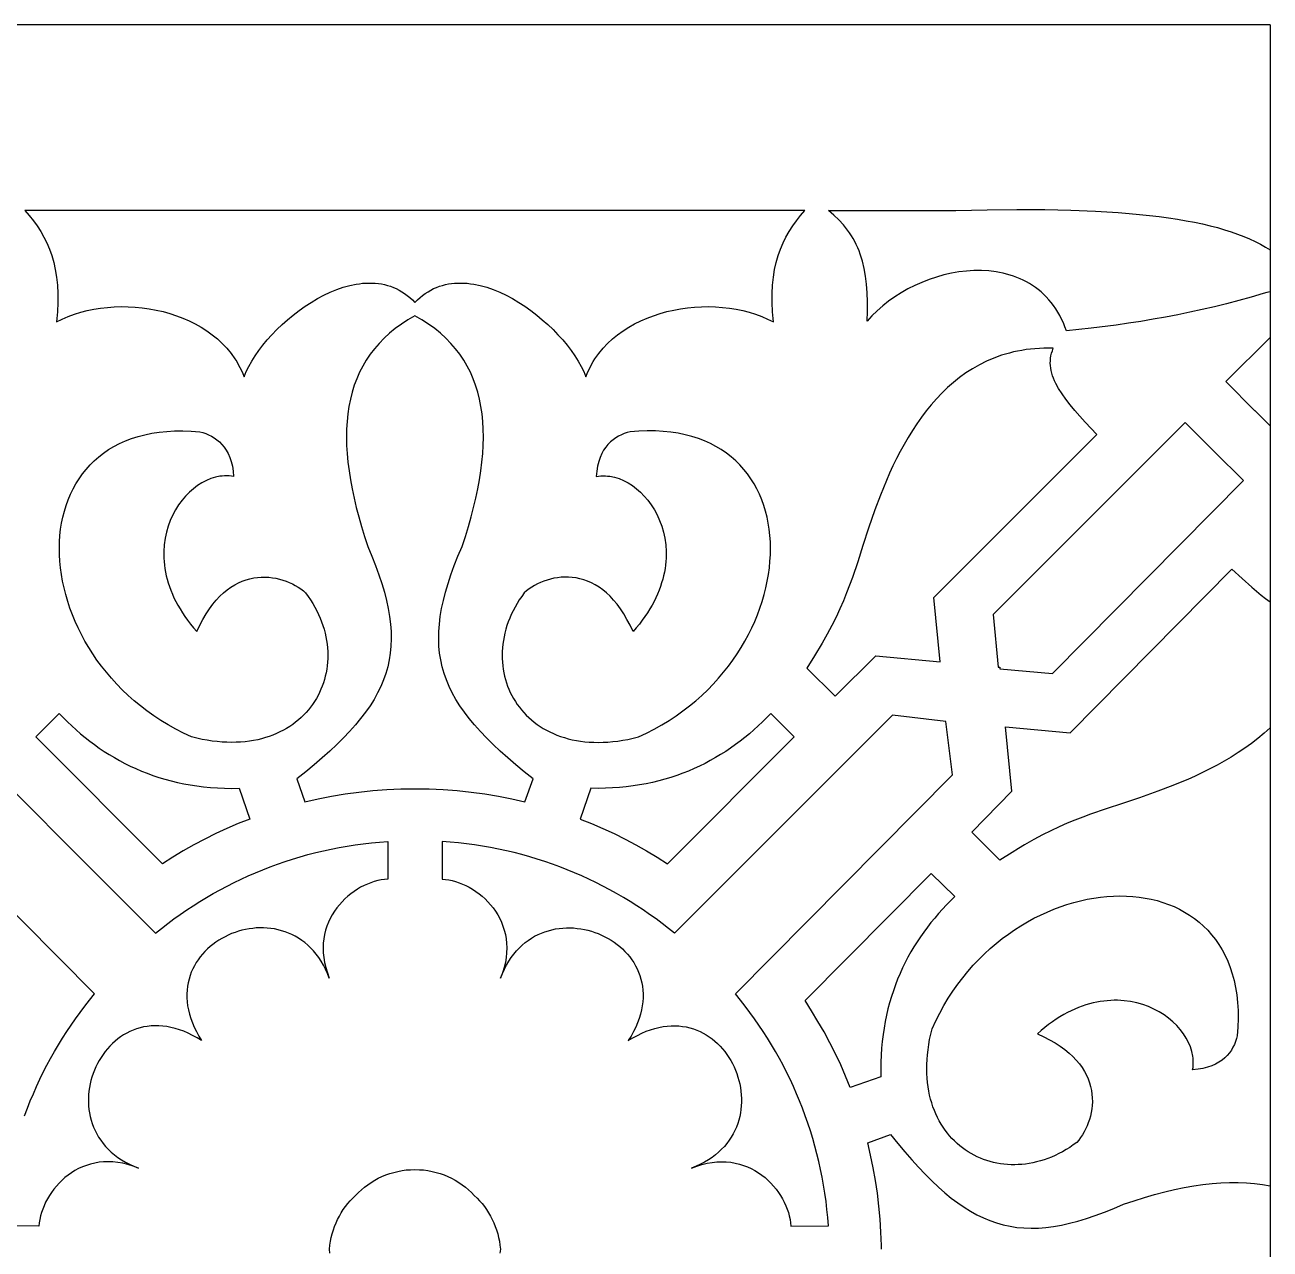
# Model space of a CAD drawing. Extents: x -54 to 62, y -138 to -98.
# Drawn here: x 41.47 to 61.94, y -118.33 to -98.2 of the extents above; entities that cross this region are included whole.
import ezdxf

# ---------------------------------------------------------------- set-up
doc = ezdxf.new("R2010")
doc.units = 0
doc.header["$MEASUREMENT"] = 0
doc.layers.get('0').update_dxf_attribs({"linetype": 'CONTINUOUS'})
doc.layers.add('LAYER_1', color=18, linetype='CONTINUOUS')

msp = doc.modelspace()

# ---------------------------------------------------------------- linework, layer by layer
msp.add_line((61.942, -98.203), (61.942, -138.189))
at = {"layer": 'LAYER_1'}
for points in [[(61.942, -98.203), (-54.476, -98.203)], [(40.044, -109.561), (43.617, -113.138), (43.717, -113.058), (43.818, -112.979), (43.92, -112.903), (44.025, -112.829), (44.13, -112.756), (44.237, -112.686), (44.346, -112.617), (44.456, -112.55), (44.567, -112.486), (44.679, -112.424), (44.793, -112.363), (44.908, -112.305), (45.025, -112.249), (45.142, -112.195), (45.261, -112.144), (45.381, -112.094), (45.502, -112.047), (45.624, -112.002), (45.747, -111.96), (45.872, -111.92), (45.997, -111.882), (46.124, -111.846), (46.251, -111.813), (46.379, -111.783), (46.508, -111.755), (46.639, -111.729), (46.77, -111.706), (46.902, -111.686), (47.034, -111.668), (47.168, -111.653), (47.302, -111.64), (47.437, -111.63), (47.437, -112.247), (47.382, -112.252), (47.327, -112.26), (47.271, -112.273), (47.215, -112.288), (47.158, -112.307), (47.102, -112.329), (47.046, -112.355), (46.99, -112.383), (46.936, -112.415), (46.882, -112.45), (46.83, -112.488), (46.779, -112.529), (46.731, -112.573), (46.684, -112.62), (46.64, -112.669), (46.598, -112.721), (46.559, -112.776), (46.523, -112.834), (46.49, -112.894), (46.461, -112.956), (46.435, -113.021), (46.414, -113.088), (46.397, -113.158), (46.384, -113.23), (46.376, -113.304), (46.374, -113.38), (46.376, -113.458), (46.384, -113.538), (46.397, -113.62), (46.417, -113.704), (46.443, -113.79), (46.475, -113.878), (46.445, -113.802), (46.413, -113.731), (46.378, -113.663), (46.34, -113.599), (46.301, -113.539), (46.259, -113.482), (46.215, -113.43), (46.169, -113.381), (46.121, -113.335), (46.072, -113.293), (46.021, -113.255), (45.969, -113.22), (45.915, -113.189), (45.86, -113.161), (45.805, -113.136), (45.748, -113.114), (45.69, -113.096), (45.632, -113.08), (45.573, -113.068), (45.514, -113.059), (45.454, -113.053), (45.394, -113.05), (45.335, -113.05), (45.275, -113.052), (45.215, -113.058), (45.156, -113.066), (45.097, -113.076), (45.039, -113.09), (44.981, -113.106), (44.925, -113.124), (44.869, -113.145), (44.814, -113.169), (44.761, -113.195), (44.708, -113.223), (44.658, -113.253), (44.608, -113.286), (44.561, -113.321), (44.515, -113.358), (44.472, -113.397), (44.43, -113.438), (44.39, -113.481), (44.353, -113.527), (44.318, -113.573), (44.286, -113.622), (44.257, -113.673), (44.23, -113.725), (44.206, -113.779), (44.186, -113.835), (44.168, -113.892), (44.154, -113.951), (44.144, -114.011), (44.136, -114.072), (44.133, -114.135), (44.133, -114.2), (44.138, -114.265), (44.146, -114.332), (44.159, -114.4), (44.176, -114.469), (44.197, -114.539), (44.223, -114.61), (44.253, -114.682), (44.289, -114.756), (44.329, -114.829), (44.374, -114.904), (44.3, -114.858), (44.226, -114.818), (44.153, -114.782), (44.081, -114.751), (44.01, -114.725), (43.94, -114.703), (43.871, -114.686), (43.803, -114.673), (43.737, -114.664), (43.671, -114.659), (43.607, -114.659), (43.544, -114.662), (43.482, -114.669), (43.422, -114.679), (43.363, -114.693), (43.306, -114.71), (43.25, -114.73), (43.196, -114.754), (43.144, -114.78), (43.093, -114.809), (43.044, -114.841), (42.997, -114.876), (42.952, -114.913), (42.908, -114.952), (42.867, -114.993), (42.828, -115.037), (42.79, -115.082), (42.755, -115.13), (42.722, -115.179), (42.691, -115.229), (42.663, -115.281), (42.637, -115.335), (42.613, -115.389), (42.592, -115.445), (42.573, -115.502), (42.556, -115.559), (42.543, -115.617), (42.532, -115.676), (42.523, -115.735), (42.518, -115.795), (42.515, -115.854), (42.515, -115.914), (42.517, -115.974), (42.523, -116.034), (42.532, -116.093), (42.544, -116.152), (42.559, -116.21), (42.577, -116.268), (42.598, -116.325), (42.623, -116.381), (42.651, -116.436), (42.682, -116.489), (42.717, -116.542), (42.755, -116.593), (42.796, -116.643), (42.841, -116.691), (42.89, -116.737), (42.943, -116.781), (42.999, -116.823), (43.059, -116.863), (43.122, -116.901), (43.19, -116.936), (43.261, -116.969), (43.337, -116.999), (43.25, -116.966), (43.164, -116.94), (43.08, -116.92), (42.998, -116.906), (42.918, -116.898), (42.84, -116.895), (42.764, -116.897), (42.69, -116.905), (42.618, -116.917), (42.548, -116.934), (42.481, -116.955), (42.416, -116.98), (42.353, -117.009), (42.293, -117.041), (42.235, -117.077), (42.18, -117.116), (42.128, -117.157), (42.078, -117.201), (42.031, -117.248), (41.987, -117.296), (41.946, -117.347), (41.907, -117.399), (41.872, -117.452), (41.84, -117.506), (41.811, -117.562), (41.785, -117.618), (41.763, -117.674), (41.744, -117.73), (41.728, -117.787), (41.715, -117.843), (41.706, -117.898), (41.701, -117.953), (41.085, -117.949)], [(41.466, -116.138), (41.512, -116.017), (41.559, -115.896), (41.609, -115.776), (41.662, -115.658), (41.716, -115.54), (41.773, -115.424), (41.831, -115.309), (41.892, -115.196), (41.955, -115.084), (42.02, -114.973), (42.087, -114.863), (42.157, -114.755), (42.228, -114.649), (42.301, -114.543), (42.376, -114.44), (42.453, -114.337), (42.531, -114.237), (42.612, -114.137), (39.054, -110.545)], [(55.552, -118.332), (55.552, -118.331), (55.553, -118.273), (55.551, -118.273), (55.543, -118.055), (55.53, -117.839), (55.51, -117.624), (55.485, -117.412), (55.454, -117.201), (55.417, -116.993), (55.375, -116.787), (55.328, -116.584), (55.703, -116.448), (55.821, -116.593), (55.936, -116.731), (56.05, -116.862), (56.162, -116.985), (56.272, -117.101), (56.38, -117.209), (56.488, -117.311), (56.595, -117.405), (56.701, -117.492), (56.806, -117.572), (56.912, -117.644), (57.017, -117.71), (57.123, -117.768), (57.23, -117.82), (57.337, -117.864), (57.446, -117.902), (57.555, -117.933), (57.667, -117.957), (57.78, -117.974), (57.895, -117.984), (58.013, -117.988), (58.133, -117.985), (58.256, -117.975), (58.382, -117.959), (58.512, -117.936), (58.645, -117.907), (58.782, -117.871), (58.922, -117.828), (59.068, -117.779), (59.217, -117.724), (59.372, -117.663), (59.532, -117.595), (59.705, -117.537), (59.876, -117.483), (60.044, -117.435), (60.209, -117.391), (60.371, -117.353), (60.53, -117.32), (60.686, -117.292), (60.838, -117.269), (60.988, -117.252), (61.134, -117.241), (61.277, -117.235), (61.417, -117.235), (61.554, -117.24), (61.687, -117.252), (61.816, -117.269), (61.942, -117.293), (61.942, -119.37)], [(46.486, -118.396), (46.479, -118.331), (46.486, -118.267), (46.495, -118.203), (46.508, -118.14), (46.523, -118.078), (46.541, -118.017), (46.562, -117.958), (46.585, -117.9), (46.612, -117.843), (46.64, -117.788), (46.672, -117.735), (46.705, -117.683), (46.741, -117.632), (46.779, -117.584), (46.82, -117.537), (46.862, -117.492), (46.907, -117.45), (46.953, -117.402), (47.002, -117.356), (47.054, -117.313), (47.107, -117.273), (47.163, -117.235), (47.221, -117.2), (47.28, -117.168), (47.341, -117.138), (47.404, -117.112), (47.469, -117.09), (47.535, -117.07), (47.602, -117.054), (47.67, -117.041), (47.74, -117.031), (47.811, -117.026), (47.883, -117.024), (47.955, -117.026), (48.026, -117.031), (48.095, -117.041), (48.164, -117.054), (48.231, -117.07), (48.297, -117.09), (48.362, -117.112), (48.425, -117.138), (48.486, -117.168), (48.545, -117.2), (48.603, -117.235), (48.658, -117.273), (48.712, -117.313), (48.763, -117.356), (48.813, -117.402), (48.859, -117.45), (48.904, -117.492), (48.946, -117.537), (48.987, -117.584), (49.025, -117.632), (49.061, -117.683), (49.094, -117.735), (49.125, -117.788), (49.154, -117.843), (49.18, -117.9), (49.204, -117.958), (49.225, -118.017), (49.243, -118.078), (49.258, -118.14), (49.271, -118.203), (49.28, -118.267), (49.287, -118.331), (49.28, -118.396)]]:
    msp.add_lwpolyline(points, dxfattribs=at)
for points in [[(49.063, -101.255), (48.008, -101.255), (47.883, -101.255), (47.758, -101.255), (46.703, -101.255), (43.357, -101.255), (41.471, -101.255), (41.542, -101.337), (41.609, -101.422), (41.672, -101.509), (41.73, -101.599), (41.783, -101.692), (41.831, -101.789), (41.874, -101.89), (41.912, -101.997), (41.944, -102.109), (41.97, -102.226), (41.99, -102.351), (42.004, -102.482), (42.011, -102.62), (42.011, -102.767), (42.005, -102.922), (41.991, -103.086), (42.085, -103.039), (42.182, -102.997), (42.283, -102.96), (42.387, -102.928), (42.494, -102.9), (42.603, -102.877), (42.714, -102.86), (42.826, -102.847), (42.94, -102.838), (43.055, -102.835), (43.17, -102.837), (43.285, -102.843), (43.4, -102.854), (43.515, -102.871), (43.628, -102.892), (43.741, -102.917), (43.852, -102.948), (43.96, -102.984), (44.067, -103.024), (44.17, -103.069), (44.271, -103.119), (44.368, -103.174), (44.462, -103.234), (44.551, -103.298), (44.636, -103.367), (44.716, -103.441), (44.79, -103.52), (44.859, -103.604), (44.923, -103.693), (44.952, -103.739), (44.979, -103.786), (45.005, -103.835), (45.03, -103.885), (45.052, -103.936), (45.073, -103.988), (45.108, -103.904), (45.15, -103.819), (45.199, -103.733), (45.254, -103.646), (45.315, -103.558), (45.382, -103.471), (45.454, -103.384), (45.531, -103.298), (45.613, -103.213), (45.699, -103.131), (45.789, -103.051), (45.882, -102.974), (45.978, -102.9), (46.076, -102.83), (46.177, -102.765), (46.28, -102.704), (46.385, -102.648), (46.49, -102.599), (46.597, -102.555), (46.704, -102.518), (46.81, -102.488), (46.917, -102.466), (46.97, -102.458), (47.023, -102.452), (47.075, -102.448), (47.128, -102.447), (47.18, -102.447), (47.231, -102.45), (47.282, -102.455), (47.333, -102.463), (47.383, -102.473), (47.432, -102.486), (47.481, -102.501), (47.529, -102.519), (47.576, -102.54), (47.623, -102.563), (47.668, -102.59), (47.713, -102.619), (47.757, -102.651), (47.8, -102.686), (47.842, -102.725), (47.883, -102.766), (47.924, -102.725), (47.966, -102.686), (48.009, -102.651), (48.053, -102.619), (48.098, -102.59), (48.143, -102.563), (48.19, -102.54), (48.237, -102.519), (48.285, -102.501), (48.334, -102.486), (48.383, -102.473), (48.433, -102.463), (48.484, -102.455), (48.535, -102.45), (48.586, -102.447), (48.638, -102.447), (48.69, -102.448), (48.743, -102.452), (48.796, -102.458), (48.849, -102.466), (48.956, -102.488), (49.062, -102.518), (49.169, -102.555), (49.276, -102.599), (49.381, -102.648), (49.486, -102.704), (49.589, -102.765), (49.69, -102.83), (49.788, -102.9), (49.884, -102.974), (49.977, -103.051), (50.067, -103.131), (50.153, -103.213), (50.234, -103.298), (50.312, -103.384), (50.384, -103.471), (50.451, -103.558), (50.512, -103.646), (50.567, -103.733), (50.616, -103.819), (50.658, -103.904), (50.693, -103.988), (50.714, -103.936), (50.736, -103.885), (50.761, -103.835), (50.786, -103.786), (50.814, -103.739), (50.843, -103.693), (50.907, -103.604), (50.976, -103.52), (51.05, -103.441), (51.13, -103.367), (51.215, -103.298), (51.304, -103.234), (51.398, -103.174), (51.495, -103.119), (51.596, -103.069), (51.699, -103.024), (51.806, -102.984), (51.914, -102.948), (52.025, -102.917), (52.138, -102.892), (52.251, -102.871), (52.366, -102.854), (52.481, -102.843), (52.596, -102.837), (52.711, -102.835), (52.826, -102.838), (52.94, -102.847), (53.052, -102.86), (53.163, -102.877), (53.272, -102.9), (53.379, -102.928), (53.483, -102.96), (53.584, -102.997), (53.681, -103.039), (53.775, -103.086), (53.761, -102.922), (53.755, -102.767), (53.755, -102.62), (53.762, -102.482), (53.776, -102.351), (53.796, -102.226), (53.822, -102.109), (53.854, -101.997), (53.892, -101.89), (53.935, -101.789), (53.983, -101.692), (54.036, -101.599), (54.094, -101.509), (54.157, -101.422), (54.224, -101.337), (54.294, -101.255), (52.409, -101.255)], [(61.942, -102.59), (61.887, -102.604), (61.83, -102.621), (61.63, -102.68), (61.429, -102.736), (61.228, -102.789), (61.027, -102.839), (60.826, -102.885), (60.624, -102.929), (60.423, -102.97), (60.221, -103.008), (60.018, -103.044), (59.815, -103.078), (59.612, -103.109), (59.409, -103.138), (59.002, -103.19), (58.593, -103.236), (58.569, -103.168), (58.543, -103.104), (58.514, -103.041), (58.484, -102.982), (58.451, -102.925), (58.417, -102.87), (58.381, -102.818), (58.343, -102.768), (58.304, -102.721), (58.263, -102.676), (58.22, -102.634), (58.176, -102.593), (58.131, -102.556), (58.084, -102.52), (58.036, -102.487), (57.986, -102.456), (57.936, -102.427), (57.884, -102.401), (57.831, -102.376), (57.777, -102.354), (57.722, -102.334), (57.667, -102.316), (57.61, -102.3), (57.553, -102.286), (57.495, -102.274), (57.436, -102.264), (57.317, -102.249), (57.196, -102.243), (57.073, -102.243), (56.95, -102.251), (56.826, -102.266), (56.703, -102.287), (56.579, -102.315), (56.457, -102.349), (56.336, -102.389), (56.217, -102.436), (56.101, -102.487), (55.988, -102.544), (55.878, -102.606), (55.772, -102.674), (55.67, -102.746), (55.573, -102.822), (55.481, -102.903), (55.396, -102.988), (55.316, -103.076), (55.323, -102.912), (55.324, -102.756), (55.32, -102.607), (55.309, -102.467), (55.292, -102.333), (55.27, -102.207), (55.24, -102.087), (55.205, -101.974), (55.185, -101.92), (55.163, -101.867), (55.139, -101.815), (55.114, -101.765), (55.088, -101.716), (55.059, -101.669), (55.029, -101.623), (54.997, -101.577), (54.964, -101.533), (54.929, -101.491), (54.853, -101.408), (54.77, -101.33), (54.68, -101.255), (56.776, -101.255), (57.293, -101.244), (57.78, -101.239), (58.237, -101.241), (58.667, -101.25), (59.069, -101.266), (59.26, -101.276), (59.445, -101.288), (59.623, -101.302), (59.795, -101.318), (59.961, -101.335), (60.121, -101.354), (60.274, -101.375), (60.422, -101.398), (60.565, -101.422), (60.701, -101.448), (60.832, -101.476), (60.958, -101.506), (61.079, -101.537), (61.194, -101.571), (61.304, -101.606), (61.409, -101.643), (61.509, -101.682), (61.605, -101.722), (61.696, -101.765), (61.782, -101.809), (61.864, -101.855), (61.942, -101.904)], [(47.883, -110.762), (48.116, -110.765), (48.348, -110.776), (48.578, -110.793), (48.805, -110.817), (49.031, -110.847), (49.254, -110.884), (49.474, -110.927), (49.691, -110.976), (49.825, -110.601), (49.679, -110.484), (49.54, -110.369), (49.409, -110.256), (49.285, -110.145), (49.169, -110.035), (49.06, -109.927), (48.958, -109.82), (48.863, -109.714), (48.776, -109.609), (48.695, -109.503), (48.622, -109.398), (48.556, -109.293), (48.497, -109.188), (48.445, -109.081), (48.4, -108.974), (48.361, -108.866), (48.33, -108.756), (48.306, -108.645), (48.288, -108.532), (48.277, -108.417), (48.273, -108.299), (48.275, -108.179), (48.284, -108.056), (48.3, -107.93), (48.322, -107.8), (48.351, -107.667), (48.386, -107.53), (48.427, -107.389), (48.475, -107.243), (48.53, -107.093), (48.59, -106.938), (48.657, -106.778), (48.712, -106.614), (48.762, -106.452), (48.807, -106.293), (48.848, -106.136), (48.885, -105.982), (48.917, -105.831), (48.944, -105.682), (48.967, -105.536), (48.985, -105.393), (48.998, -105.253), (49.006, -105.116), (49.009, -104.982), (49.006, -104.851), (48.999, -104.723), (48.986, -104.598), (48.968, -104.476), (48.945, -104.357), (48.915, -104.242), (48.881, -104.129), (48.84, -104.02), (48.794, -103.915), (48.742, -103.813), (48.684, -103.714), (48.62, -103.619), (48.55, -103.527), (48.474, -103.439), (48.392, -103.355), (48.303, -103.274), (48.208, -103.197), (48.106, -103.124), (47.998, -103.055), (47.883, -102.989), (47.768, -103.055), (47.66, -103.124), (47.558, -103.197), (47.463, -103.274), (47.374, -103.355), (47.292, -103.439), (47.216, -103.527), (47.146, -103.619), (47.082, -103.714), (47.024, -103.813), (46.972, -103.915), (46.926, -104.02), (46.885, -104.129), (46.85, -104.242), (46.821, -104.357), (46.798, -104.476), (46.78, -104.598), (46.767, -104.723), (46.759, -104.851), (46.757, -104.982), (46.76, -105.116), (46.768, -105.253), (46.781, -105.393), (46.799, -105.536), (46.822, -105.682), (46.849, -105.831), (46.881, -105.982), (46.918, -106.136), (46.959, -106.293), (47.004, -106.452), (47.054, -106.614), (47.108, -106.778), (47.175, -106.938), (47.236, -107.093), (47.291, -107.243), (47.339, -107.389), (47.38, -107.53), (47.415, -107.667), (47.444, -107.8), (47.466, -107.93), (47.482, -108.056), (47.491, -108.179), (47.493, -108.299), (47.489, -108.417), (47.478, -108.532), (47.46, -108.645), (47.436, -108.756), (47.404, -108.866), (47.366, -108.974), (47.321, -109.081), (47.269, -109.188), (47.21, -109.293), (47.144, -109.398), (47.071, -109.503), (46.99, -109.609), (46.903, -109.714), (46.808, -109.82), (46.706, -109.927), (46.597, -110.035), (46.481, -110.145), (46.357, -110.256), (46.226, -110.369), (46.087, -110.484), (45.941, -110.601), (46.075, -110.976), (46.292, -110.927), (46.512, -110.884), (46.735, -110.847), (46.96, -110.817), (47.188, -110.793), (47.418, -110.776), (47.65, -110.765)], [(61.942, -104.793), (61.695, -104.549), (61.692, -104.546), (61.217, -104.069), (61.942, -103.345)], [(54.327, -108.779), (54.789, -109.24), (55.458, -108.576), (56.517, -108.677), (56.416, -107.616), (59.092, -104.94), (58.901, -104.736), (58.813, -104.638), (58.73, -104.543), (58.653, -104.45), (58.583, -104.359), (58.521, -104.27), (58.466, -104.183), (58.419, -104.097), (58.399, -104.055), (58.382, -104.013), (58.367, -103.971), (58.354, -103.929), (58.344, -103.888), (58.336, -103.847), (58.331, -103.805), (58.329, -103.765), (58.33, -103.724), (58.333, -103.683), (58.34, -103.642), (58.349, -103.601), (58.362, -103.561), (58.378, -103.52), (58.3, -103.518), (58.224, -103.519), (58.149, -103.522), (58.075, -103.527), (58.002, -103.534), (57.93, -103.543), (57.86, -103.554), (57.791, -103.567), (57.723, -103.581), (57.656, -103.598), (57.59, -103.616), (57.526, -103.636), (57.4, -103.682), (57.279, -103.734), (57.162, -103.792), (57.049, -103.856), (56.941, -103.926), (56.836, -104.002), (56.735, -104.082), (56.638, -104.167), (56.545, -104.257), (56.456, -104.351), (56.37, -104.449), (56.288, -104.55), (56.209, -104.655), (56.133, -104.762), (56.061, -104.872), (55.991, -104.985), (55.925, -105.1), (55.861, -105.216), (55.8, -105.334), (55.742, -105.453), (55.687, -105.573), (55.634, -105.693), (55.584, -105.814), (55.536, -105.935), (55.446, -106.174), (55.341, -106.48), (55.248, -106.762), (55.162, -107.029), (55.075, -107.287), (55.028, -107.415), (54.979, -107.543), (54.927, -107.673), (54.87, -107.805), (54.807, -107.94), (54.738, -108.079), (54.662, -108.222), (54.578, -108.371), (54.454, -108.577)], [(61.026, -105.221), (61.024, -105.218), (60.548, -104.743), (57.388, -107.899), (57.474, -108.763), (57.495, -108.766), (57.497, -108.764), (57.497, -108.766), (57.499, -108.766), (57.498, -108.768), (57.5, -108.79), (58.365, -108.87), (61.505, -105.694)], [(44.902, -105.629), (44.865, -105.623), (44.828, -105.619), (44.79, -105.617), (44.753, -105.618), (44.715, -105.621), (44.677, -105.625), (44.602, -105.641), (44.527, -105.664), (44.453, -105.694), (44.38, -105.732), (44.309, -105.777), (44.241, -105.829), (44.175, -105.886), (44.112, -105.95), (44.053, -106.02), (43.998, -106.095), (43.947, -106.175), (43.901, -106.261), (43.861, -106.351), (43.826, -106.445), (43.798, -106.543), (43.776, -106.645), (43.761, -106.75), (43.754, -106.859), (43.753, -106.914), (43.755, -106.97), (43.758, -107.027), (43.764, -107.084), (43.772, -107.142), (43.782, -107.201), (43.795, -107.26), (43.809, -107.319), (43.827, -107.379), (43.846, -107.439), (43.869, -107.5), (43.894, -107.561), (43.921, -107.622), (43.952, -107.683), (43.985, -107.745), (44.021, -107.807), (44.059, -107.869), (44.101, -107.931), (44.146, -107.993), (44.193, -108.055), (44.244, -108.117), (44.298, -108.179), (44.347, -108.074), (44.397, -107.977), (44.45, -107.888), (44.504, -107.805), (44.56, -107.729), (44.617, -107.66), (44.676, -107.598), (44.735, -107.542), (44.796, -107.492), (44.857, -107.448), (44.919, -107.41), (44.982, -107.377), (45.044, -107.349), (45.107, -107.326), (45.17, -107.309), (45.233, -107.295), (45.296, -107.287), (45.357, -107.282), (45.419, -107.282), (45.479, -107.285), (45.539, -107.292), (45.597, -107.302), (45.655, -107.315), (45.71, -107.331), (45.765, -107.35), (45.817, -107.371), (45.868, -107.395), (45.916, -107.421), (45.962, -107.449), (46.006, -107.478), (46.048, -107.509), (46.086, -107.541), (46.128, -107.599), (46.168, -107.658), (46.204, -107.718), (46.238, -107.778), (46.27, -107.838), (46.298, -107.898), (46.325, -107.959), (46.348, -108.02), (46.369, -108.08), (46.388, -108.141), (46.404, -108.202), (46.418, -108.263), (46.429, -108.324), (46.438, -108.384), (46.444, -108.444), (46.448, -108.504), (46.449, -108.564), (46.448, -108.623), (46.445, -108.682), (46.44, -108.74), (46.432, -108.797), (46.422, -108.854), (46.409, -108.91), (46.395, -108.966), (46.378, -109.02), (46.359, -109.074), (46.338, -109.127), (46.315, -109.179), (46.289, -109.23), (46.262, -109.279), (46.232, -109.328), (46.2, -109.375), (46.166, -109.421), (46.13, -109.466), (46.093, -109.509), (46.053, -109.551), (46.011, -109.592), (45.967, -109.631), (45.921, -109.668), (45.874, -109.704), (45.824, -109.737), (45.773, -109.77), (45.72, -109.8), (45.664, -109.828), (45.608, -109.855), (45.549, -109.879), (45.488, -109.901), (45.426, -109.922), (45.362, -109.94), (45.297, -109.956), (45.229, -109.969), (45.16, -109.98), (45.09, -109.989), (45.017, -109.995), (44.943, -109.999), (44.868, -110), (44.791, -109.999), (44.712, -109.995), (44.632, -109.988), (44.55, -109.979), (44.467, -109.966), (44.383, -109.951), (44.296, -109.932), (44.209, -109.911), (44.077, -109.849), (43.949, -109.783), (43.825, -109.713), (43.704, -109.64), (43.589, -109.564), (43.477, -109.484), (43.369, -109.401), (43.265, -109.315), (43.166, -109.227), (43.07, -109.136), (42.979, -109.042), (42.892, -108.946), (42.809, -108.848), (42.73, -108.749), (42.655, -108.647), (42.585, -108.544), (42.519, -108.439), (42.457, -108.334), (42.399, -108.227), (42.346, -108.119), (42.296, -108.01), (42.251, -107.901), (42.211, -107.791), (42.174, -107.681), (42.142, -107.571), (42.114, -107.46), (42.09, -107.35), (42.071, -107.241), (42.056, -107.132), (42.046, -107.023), (42.039, -106.915), (42.038, -106.809), (42.04, -106.703), (42.047, -106.599), (42.058, -106.496), (42.074, -106.395), (42.094, -106.296), (42.119, -106.199), (42.148, -106.104), (42.181, -106.011), (42.219, -105.92), (42.261, -105.833), (42.308, -105.748), (42.36, -105.666), (42.416, -105.587), (42.476, -105.511), (42.541, -105.439), (42.61, -105.37), (42.684, -105.305), (42.763, -105.244), (42.846, -105.187), (42.933, -105.135), (43.026, -105.086), (43.123, -105.043), (43.224, -105.004), (43.33, -104.97), (43.441, -104.941), (43.556, -104.917), (43.676, -104.899), (43.801, -104.886), (43.93, -104.879), (44.064, -104.877), (44.203, -104.882), (44.346, -104.893), (44.394, -104.906), (44.443, -104.921), (44.49, -104.941), (44.537, -104.964), (44.583, -104.991), (44.627, -105.023), (44.67, -105.059), (44.71, -105.1), (44.747, -105.146), (44.781, -105.197), (44.812, -105.253), (44.839, -105.316), (44.862, -105.384), (44.881, -105.459), (44.894, -105.541)], [(50.864, -105.629), (50.901, -105.623), (50.938, -105.619), (50.975, -105.617), (51.013, -105.618), (51.051, -105.621), (51.089, -105.625), (51.164, -105.641), (51.239, -105.664), (51.313, -105.694), (51.386, -105.732), (51.457, -105.777), (51.525, -105.829), (51.591, -105.886), (51.654, -105.95), (51.713, -106.02), (51.768, -106.095), (51.819, -106.175), (51.865, -106.261), (51.905, -106.351), (51.94, -106.445), (51.968, -106.543), (51.99, -106.645), (52.005, -106.75), (52.012, -106.859), (52.013, -106.914), (52.011, -106.97), (52.008, -107.027), (52.002, -107.084), (51.994, -107.142), (51.984, -107.201), (51.971, -107.26), (51.956, -107.319), (51.939, -107.379), (51.919, -107.439), (51.897, -107.5), (51.872, -107.561), (51.845, -107.622), (51.814, -107.683), (51.781, -107.745), (51.745, -107.807), (51.707, -107.869), (51.665, -107.931), (51.62, -107.993), (51.573, -108.055), (51.522, -108.117), (51.468, -108.179), (51.419, -108.074), (51.369, -107.977), (51.316, -107.888), (51.262, -107.805), (51.206, -107.729), (51.149, -107.66), (51.09, -107.598), (51.031, -107.542), (50.97, -107.492), (50.909, -107.448), (50.847, -107.41), (50.784, -107.377), (50.721, -107.349), (50.659, -107.326), (50.596, -107.309), (50.533, -107.295), (50.47, -107.287), (50.408, -107.282), (50.347, -107.282), (50.287, -107.285), (50.227, -107.292), (50.168, -107.302), (50.111, -107.315), (50.056, -107.331), (50.001, -107.35), (49.949, -107.371), (49.898, -107.395), (49.85, -107.421), (49.804, -107.449), (49.76, -107.478), (49.718, -107.509), (49.68, -107.541), (49.638, -107.599), (49.598, -107.658), (49.562, -107.718), (49.528, -107.778), (49.496, -107.838), (49.467, -107.898), (49.441, -107.959), (49.418, -108.02), (49.396, -108.08), (49.378, -108.141), (49.362, -108.202), (49.348, -108.263), (49.337, -108.324), (49.328, -108.384), (49.322, -108.444), (49.318, -108.504), (49.317, -108.564), (49.318, -108.623), (49.321, -108.682), (49.326, -108.74), (49.334, -108.797), (49.344, -108.854), (49.356, -108.91), (49.371, -108.966), (49.388, -109.02), (49.407, -109.074), (49.428, -109.127), (49.451, -109.179), (49.477, -109.23), (49.504, -109.279), (49.534, -109.328), (49.566, -109.375), (49.6, -109.421), (49.635, -109.466), (49.673, -109.509), (49.713, -109.551), (49.755, -109.592), (49.799, -109.631), (49.845, -109.668), (49.892, -109.704), (49.942, -109.737), (49.993, -109.77), (50.046, -109.8), (50.101, -109.828), (50.158, -109.855), (50.217, -109.879), (50.277, -109.901), (50.34, -109.922), (50.404, -109.94), (50.469, -109.956), (50.537, -109.969), (50.606, -109.98), (50.676, -109.989), (50.749, -109.995), (50.823, -109.999), (50.898, -110), (50.975, -109.999), (51.054, -109.995), (51.134, -109.988), (51.216, -109.979), (51.299, -109.966), (51.383, -109.951), (51.469, -109.932), (51.557, -109.911), (51.689, -109.849), (51.817, -109.783), (51.941, -109.713), (52.061, -109.64), (52.177, -109.564), (52.289, -109.484), (52.397, -109.401), (52.501, -109.315), (52.6, -109.227), (52.696, -109.136), (52.787, -109.042), (52.874, -108.946), (52.957, -108.848), (53.036, -108.749), (53.11, -108.647), (53.181, -108.544), (53.247, -108.439), (53.309, -108.334), (53.367, -108.227), (53.42, -108.119), (53.47, -108.01), (53.515, -107.901), (53.555, -107.791), (53.592, -107.681), (53.624, -107.571), (53.652, -107.46), (53.675, -107.35), (53.695, -107.241), (53.71, -107.132), (53.72, -107.023), (53.726, -106.915), (53.728, -106.809), (53.726, -106.703), (53.719, -106.599), (53.708, -106.496), (53.692, -106.395), (53.672, -106.296), (53.647, -106.199), (53.618, -106.104), (53.585, -106.011), (53.547, -105.92), (53.504, -105.833), (53.458, -105.748), (53.406, -105.666), (53.35, -105.587), (53.29, -105.511), (53.225, -105.439), (53.156, -105.37), (53.082, -105.305), (53.003, -105.244), (52.92, -105.187), (52.832, -105.135), (52.74, -105.086), (52.643, -105.043), (52.542, -105.004), (52.436, -104.97), (52.325, -104.941), (52.21, -104.917), (52.09, -104.899), (51.965, -104.886), (51.836, -104.879), (51.702, -104.877), (51.563, -104.882), (51.419, -104.893), (51.371, -104.906), (51.323, -104.921), (51.276, -104.941), (51.229, -104.964), (51.183, -104.991), (51.139, -105.023), (51.096, -105.059), (51.056, -105.1), (51.019, -105.146), (50.985, -105.197), (50.954, -105.253), (50.926, -105.316), (50.904, -105.384), (50.885, -105.459), (50.872, -105.541)], [(57.501, -111.936), (57.037, -111.476), (57.698, -110.804), (57.591, -109.746), (58.653, -109.841), (61.314, -107.151), (61.482, -107.306), (61.642, -107.449), (61.719, -107.515), (61.795, -107.577), (61.869, -107.635), (61.942, -107.688), (61.942, -109.76), (61.844, -109.849), (61.743, -109.934), (61.637, -110.016), (61.529, -110.094), (61.418, -110.169), (61.304, -110.241), (61.188, -110.309), (61.071, -110.375), (60.951, -110.437), (60.831, -110.497), (60.71, -110.555), (60.587, -110.609), (60.465, -110.661), (60.343, -110.711), (60.099, -110.803), (59.795, -110.91), (59.513, -111.004), (59.246, -111.092), (58.989, -111.181), (58.861, -111.228), (58.733, -111.277), (58.604, -111.331), (58.472, -111.389), (58.338, -111.452), (58.199, -111.521), (58.056, -111.598), (57.907, -111.683), (57.804, -111.745), (57.702, -111.808)], [(41.65, -109.911), (42.031, -109.525), (42.168, -109.662), (42.239, -109.729), (42.311, -109.794), (42.385, -109.857), (42.46, -109.919), (42.536, -109.979), (42.614, -110.037), (42.693, -110.094), (42.774, -110.148), (42.857, -110.2), (42.941, -110.251), (43.027, -110.299), (43.114, -110.346), (43.203, -110.39), (43.294, -110.432), (43.386, -110.471), (43.48, -110.509), (43.576, -110.543), (43.674, -110.576), (43.773, -110.606), (43.874, -110.633), (43.977, -110.658), (44.082, -110.68), (44.189, -110.7), (44.298, -110.717), (44.409, -110.73), (44.521, -110.741), (44.636, -110.749), (44.752, -110.755), (44.871, -110.757), (44.992, -110.755), (45.166, -111.26), (44.978, -111.335), (44.792, -111.416), (44.608, -111.501), (44.427, -111.592), (44.249, -111.687), (44.074, -111.786), (43.901, -111.889), (43.73, -111.995)], [(54.115, -109.911), (53.735, -109.525), (53.598, -109.662), (53.527, -109.729), (53.455, -109.794), (53.381, -109.857), (53.306, -109.919), (53.23, -109.979), (53.152, -110.037), (53.073, -110.094), (52.992, -110.148), (52.909, -110.2), (52.825, -110.251), (52.739, -110.299), (52.652, -110.346), (52.563, -110.39), (52.472, -110.432), (52.38, -110.471), (52.286, -110.509), (52.19, -110.543), (52.092, -110.576), (51.993, -110.606), (51.892, -110.633), (51.788, -110.658), (51.684, -110.68), (51.577, -110.7), (51.468, -110.717), (51.357, -110.73), (51.245, -110.741), (51.13, -110.749), (51.013, -110.755), (50.895, -110.757), (50.774, -110.755), (50.6, -111.26), (50.788, -111.335), (50.974, -111.416), (51.158, -111.501), (51.339, -111.592), (51.517, -111.687), (51.692, -111.786), (51.865, -111.889), (52.035, -111.995)], [(56.609, -109.659), (55.734, -109.551), (55.722, -109.561), (52.149, -113.138), (52.049, -113.058), (51.948, -112.979), (51.846, -112.903), (51.741, -112.829), (51.636, -112.756), (51.529, -112.686), (51.42, -112.617), (51.31, -112.55), (51.199, -112.486), (51.087, -112.424), (50.973, -112.363), (50.858, -112.305), (50.741, -112.249), (50.624, -112.195), (50.505, -112.144), (50.385, -112.094), (50.264, -112.047), (50.142, -112.002), (50.018, -111.96), (49.894, -111.92), (49.769, -111.882), (49.642, -111.846), (49.515, -111.813), (49.387, -111.783), (49.257, -111.755), (49.127, -111.729), (48.996, -111.706), (48.864, -111.686), (48.732, -111.668), (48.598, -111.653), (48.464, -111.64), (48.329, -111.63), (48.329, -112.247), (48.383, -112.252), (48.439, -112.26), (48.495, -112.273), (48.551, -112.288), (48.608, -112.307), (48.664, -112.329), (48.72, -112.355), (48.776, -112.383), (48.83, -112.415), (48.884, -112.45), (48.936, -112.488), (48.986, -112.529), (49.035, -112.573), (49.082, -112.62), (49.126, -112.669), (49.168, -112.721), (49.207, -112.776), (49.243, -112.834), (49.276, -112.894), (49.305, -112.956), (49.33, -113.021), (49.352, -113.088), (49.369, -113.158), (49.382, -113.23), (49.389, -113.304), (49.392, -113.38), (49.39, -113.458), (49.382, -113.538), (49.369, -113.62), (49.349, -113.704), (49.323, -113.79), (49.291, -113.878), (49.321, -113.802), (49.353, -113.731), (49.388, -113.663), (49.426, -113.599), (49.465, -113.539), (49.507, -113.482), (49.551, -113.43), (49.597, -113.381), (49.645, -113.335), (49.694, -113.293), (49.745, -113.255), (49.797, -113.22), (49.851, -113.189), (49.906, -113.161), (49.961, -113.136), (50.018, -113.114), (50.076, -113.096), (50.134, -113.08), (50.193, -113.068), (50.252, -113.059), (50.312, -113.053), (50.372, -113.05), (50.431, -113.05), (50.491, -113.052), (50.551, -113.058), (50.61, -113.066), (50.669, -113.076), (50.727, -113.09), (50.785, -113.106), (50.841, -113.124), (50.897, -113.145), (50.952, -113.169), (51.005, -113.195), (51.057, -113.223), (51.108, -113.253), (51.157, -113.286), (51.205, -113.321), (51.251, -113.358), (51.294, -113.397), (51.336, -113.438), (51.376, -113.481), (51.413, -113.527), (51.447, -113.573), (51.48, -113.622), (51.509, -113.673), (51.536, -113.725), (51.559, -113.779), (51.58, -113.835), (51.598, -113.892), (51.612, -113.951), (51.622, -114.011), (51.629, -114.072), (51.633, -114.135), (51.633, -114.2), (51.628, -114.265), (51.62, -114.332), (51.607, -114.4), (51.59, -114.469), (51.569, -114.539), (51.543, -114.61), (51.513, -114.682), (51.477, -114.756), (51.437, -114.829), (51.391, -114.904), (51.466, -114.858), (51.54, -114.818), (51.613, -114.782), (51.684, -114.751), (51.756, -114.725), (51.826, -114.703), (51.895, -114.686), (51.962, -114.673), (52.029, -114.664), (52.095, -114.659), (52.159, -114.659), (52.222, -114.662), (52.284, -114.669), (52.344, -114.679), (52.403, -114.693), (52.46, -114.71), (52.516, -114.73), (52.57, -114.754), (52.622, -114.78), (52.673, -114.809), (52.722, -114.841), (52.769, -114.876), (52.814, -114.913), (52.858, -114.952), (52.899, -114.993), (52.938, -115.037), (52.976, -115.082), (53.011, -115.13), (53.044, -115.179), (53.075, -115.229), (53.103, -115.281), (53.129, -115.335), (53.153, -115.389), (53.174, -115.445), (53.193, -115.502), (53.209, -115.559), (53.223, -115.617), (53.234, -115.676), (53.243, -115.735), (53.248, -115.795), (53.251, -115.854), (53.251, -115.914), (53.248, -115.974), (53.243, -116.034), (53.234, -116.093), (53.222, -116.152), (53.207, -116.21), (53.189, -116.268), (53.168, -116.325), (53.143, -116.381), (53.115, -116.436), (53.084, -116.489), (53.049, -116.542), (53.011, -116.593), (52.97, -116.643), (52.925, -116.691), (52.876, -116.737), (52.823, -116.781), (52.767, -116.823), (52.707, -116.863), (52.644, -116.901), (52.576, -116.936), (52.504, -116.969), (52.429, -116.999), (52.516, -116.966), (52.602, -116.94), (52.686, -116.92), (52.768, -116.906), (52.848, -116.898), (52.926, -116.895), (53.002, -116.897), (53.076, -116.905), (53.148, -116.917), (53.218, -116.934), (53.285, -116.955), (53.35, -116.98), (53.413, -117.009), (53.473, -117.041), (53.531, -117.077), (53.586, -117.116), (53.638, -117.157), (53.688, -117.201), (53.735, -117.248), (53.779, -117.296), (53.82, -117.347), (53.858, -117.399), (53.894, -117.452), (53.926, -117.506), (53.955, -117.562), (53.981, -117.618), (54.003, -117.674), (54.022, -117.73), (54.038, -117.787), (54.051, -117.843), (54.059, -117.898), (54.065, -117.953), (54.681, -117.949), (54.67, -117.814), (54.657, -117.68), (54.641, -117.547), (54.623, -117.414), (54.602, -117.282), (54.578, -117.151), (54.552, -117.021), (54.523, -116.892), (54.492, -116.764), (54.458, -116.637), (54.422, -116.511), (54.384, -116.386), (54.343, -116.262), (54.3, -116.138), (54.254, -116.017), (54.207, -115.896), (54.157, -115.776), (54.104, -115.658), (54.05, -115.54), (53.993, -115.424), (53.934, -115.309), (53.874, -115.196), (53.811, -115.084), (53.746, -114.973), (53.678, -114.863), (53.609, -114.755), (53.538, -114.649), (53.465, -114.543), (53.39, -114.44), (53.313, -114.337), (53.235, -114.237), (53.154, -114.137), (56.711, -110.545), (56.721, -110.533)], [(56.37, -112.154), (56.758, -112.532), (56.621, -112.67), (56.555, -112.741), (56.491, -112.814), (56.428, -112.888), (56.366, -112.963), (56.307, -113.04), (56.249, -113.118), (56.193, -113.198), (56.139, -113.279), (56.087, -113.362), (56.037, -113.446), (55.989, -113.532), (55.943, -113.62), (55.899, -113.709), (55.858, -113.8), (55.819, -113.892), (55.782, -113.987), (55.748, -114.083), (55.716, -114.18), (55.686, -114.28), (55.659, -114.381), (55.635, -114.485), (55.614, -114.59), (55.595, -114.697), (55.579, -114.805), (55.565, -114.916), (55.555, -115.029), (55.548, -115.143), (55.543, -115.26), (55.542, -115.379), (55.543, -115.499), (55.04, -115.677), (54.964, -115.488), (54.882, -115.303), (54.795, -115.12), (54.704, -114.939), (54.608, -114.762), (54.508, -114.587), (54.404, -114.414), (54.297, -114.245)], [(60.669, -115.382), (60.675, -115.345), (60.679, -115.308), (60.68, -115.271), (60.68, -115.233), (60.677, -115.195), (60.672, -115.158), (60.656, -115.082), (60.633, -115.007), (60.602, -114.934), (60.563, -114.861), (60.518, -114.791), (60.466, -114.722), (60.408, -114.657), (60.344, -114.594), (60.274, -114.536), (60.198, -114.481), (60.118, -114.431), (60.032, -114.385), (59.942, -114.345), (59.848, -114.311), (59.75, -114.283), (59.647, -114.262), (59.542, -114.248), (59.433, -114.241), (59.378, -114.241), (59.322, -114.243), (59.265, -114.247), (59.208, -114.253), (59.15, -114.261), (59.092, -114.271), (59.033, -114.284), (58.973, -114.299), (58.914, -114.317), (58.854, -114.337), (58.793, -114.36), (58.732, -114.385), (58.671, -114.413), (58.61, -114.443), (58.549, -114.477), (58.487, -114.513), (58.425, -114.552), (58.363, -114.594), (58.301, -114.639), (58.24, -114.687), (58.178, -114.738), (58.116, -114.792), (58.221, -114.84), (58.318, -114.89), (58.408, -114.942), (58.491, -114.996), (58.567, -115.052), (58.636, -115.109), (58.699, -115.167), (58.755, -115.226), (58.806, -115.286), (58.85, -115.347), (58.889, -115.409), (58.922, -115.471), (58.95, -115.534), (58.973, -115.597), (58.991, -115.66), (59.005, -115.722), (59.014, -115.785), (59.019, -115.847), (59.02, -115.908), (59.017, -115.969), (59.01, -116.028), (59, -116.087), (58.987, -116.144), (58.972, -116.2), (58.953, -116.254), (58.932, -116.307), (58.908, -116.357), (58.883, -116.406), (58.856, -116.453), (58.826, -116.497), (58.796, -116.538), (58.764, -116.577), (58.706, -116.619), (58.647, -116.659), (58.588, -116.696), (58.528, -116.73), (58.468, -116.762), (58.408, -116.791), (58.347, -116.818), (58.287, -116.842), (58.226, -116.863), (58.165, -116.882), (58.104, -116.898), (58.043, -116.912), (57.983, -116.924), (57.922, -116.933), (57.862, -116.939), (57.802, -116.943), (57.743, -116.945), (57.684, -116.945), (57.625, -116.942), (57.567, -116.937), (57.509, -116.929), (57.452, -116.919), (57.396, -116.907), (57.34, -116.893), (57.286, -116.876), (57.232, -116.858), (57.179, -116.837), (57.127, -116.814), (57.076, -116.789), (57.026, -116.761), (56.977, -116.732), (56.93, -116.7), (56.884, -116.667), (56.839, -116.631), (56.795, -116.594), (56.753, -116.554), (56.712, -116.512), (56.673, -116.469), (56.636, -116.423), (56.6, -116.376), (56.566, -116.326), (56.533, -116.275), (56.503, -116.222), (56.474, -116.167), (56.447, -116.11), (56.423, -116.052), (56.4, -115.991), (56.379, -115.929), (56.361, -115.865), (56.345, -115.8), (56.331, -115.733), (56.319, -115.664), (56.31, -115.593), (56.303, -115.521), (56.299, -115.447), (56.298, -115.371), (56.299, -115.294), (56.302, -115.216), (56.309, -115.135), (56.318, -115.054), (56.33, -114.97), (56.345, -114.886), (56.363, -114.8), (56.384, -114.712), (56.445, -114.579), (56.51, -114.451), (56.579, -114.326), (56.652, -114.206), (56.728, -114.09), (56.807, -113.977), (56.889, -113.869), (56.975, -113.765), (57.063, -113.665), (57.153, -113.569), (57.246, -113.477), (57.342, -113.39), (57.439, -113.306), (57.538, -113.227), (57.639, -113.152), (57.742, -113.081), (57.846, -113.014), (57.952, -112.952), (58.059, -112.893), (58.166, -112.839), (58.275, -112.789), (58.384, -112.744), (58.493, -112.702), (58.603, -112.665), (58.713, -112.633), (58.823, -112.604), (58.933, -112.58), (59.043, -112.56), (59.152, -112.545), (59.26, -112.534), (59.368, -112.527), (59.474, -112.524), (59.58, -112.526), (59.684, -112.533), (59.787, -112.543), (59.888, -112.559), (59.987, -112.578), (60.085, -112.602), (60.18, -112.631), (60.273, -112.664), (60.364, -112.701), (60.452, -112.743), (60.537, -112.79), (60.619, -112.84), (60.698, -112.896), (60.774, -112.956), (60.847, -113.02), (60.916, -113.089), (60.981, -113.163), (61.043, -113.241), (61.1, -113.324), (61.153, -113.411), (61.202, -113.503), (61.246, -113.6), (61.286, -113.701), (61.32, -113.807), (61.35, -113.918), (61.374, -114.033), (61.393, -114.153), (61.407, -114.277), (61.415, -114.407), (61.417, -114.541), (61.413, -114.68), (61.403, -114.823), (61.39, -114.871), (61.374, -114.919), (61.355, -114.967), (61.332, -115.014), (61.305, -115.06), (61.274, -115.104), (61.238, -115.147), (61.198, -115.187), (61.152, -115.225), (61.101, -115.259), (61.044, -115.291), (60.982, -115.318), (60.914, -115.341), (60.839, -115.36), (60.758, -115.374)]]:
    msp.add_lwpolyline(points, close=True, dxfattribs=at)

doc.saveas('drawing.dxf')
